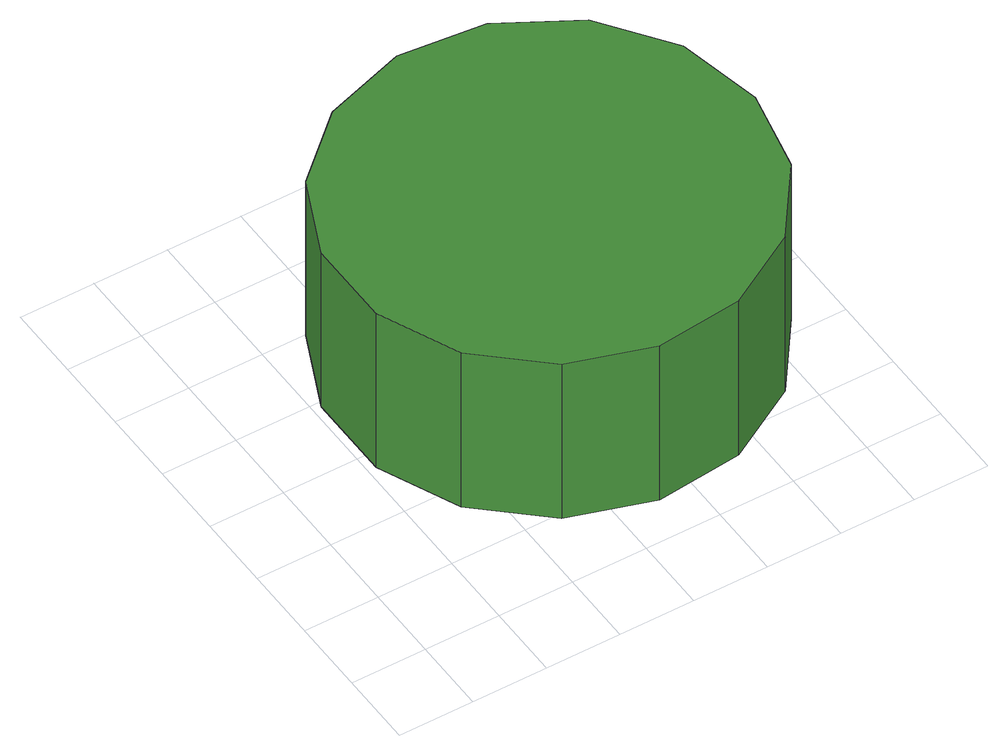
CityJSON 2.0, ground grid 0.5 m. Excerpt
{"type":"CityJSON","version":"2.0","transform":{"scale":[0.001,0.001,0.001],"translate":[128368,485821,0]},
"CityObjects":{
"tree1":{"type":"SolitaryVegetationObject","attributes":{"function":"something"},"geometry":[{"type":"MultiSurface","lod":"1","boundaries":[[[0,1,2,3,4,5,6,7,8,9,10,11,12,13,14]],[[15,16,17,18,19,20,21,22,23,24,25,26,27,28,29]],[[0,29,28,1]],[[1,28,27,2]],[[2,27,26,3]],[[3,26,25,4]],[[4,25,24,5]],[[5,24,23,6]],[[6,23,22,7]],[[7,22,21,8]],[[8,21,20,9]],[[9,20,19,10]],[[10,19,18,11]],[[11,18,17,12]],[[12,17,16,13]],[[13,16,15,14]],[[14,15,29,0]]]}]}
},
"vertices":[
[3318,1673,2062],[3197,2241,2062],[2856,2710,2062],[2353,3001,2062],[1776,3061,2062],[1224,2882,2062],[793,2494,2062],[557,1963,2062],[557,1383,2062],[793,853,2062],[1224,464,2062],[1776,285,2062],[2353,346,2062],[2856,636,2062],[3197,1106,2062],[3197,1106,812],[2856,636,812],[2353,346,812],[1776,285,812],[1224,464,812],[793,853,812],[557,1383,812],[557,1963,812],[793,2494,812],[1224,2882,812],[1776,3061,812],[2353,3001,812],[2856,2710,812],[3197,2241,812],[3318,1673,812]
]}
